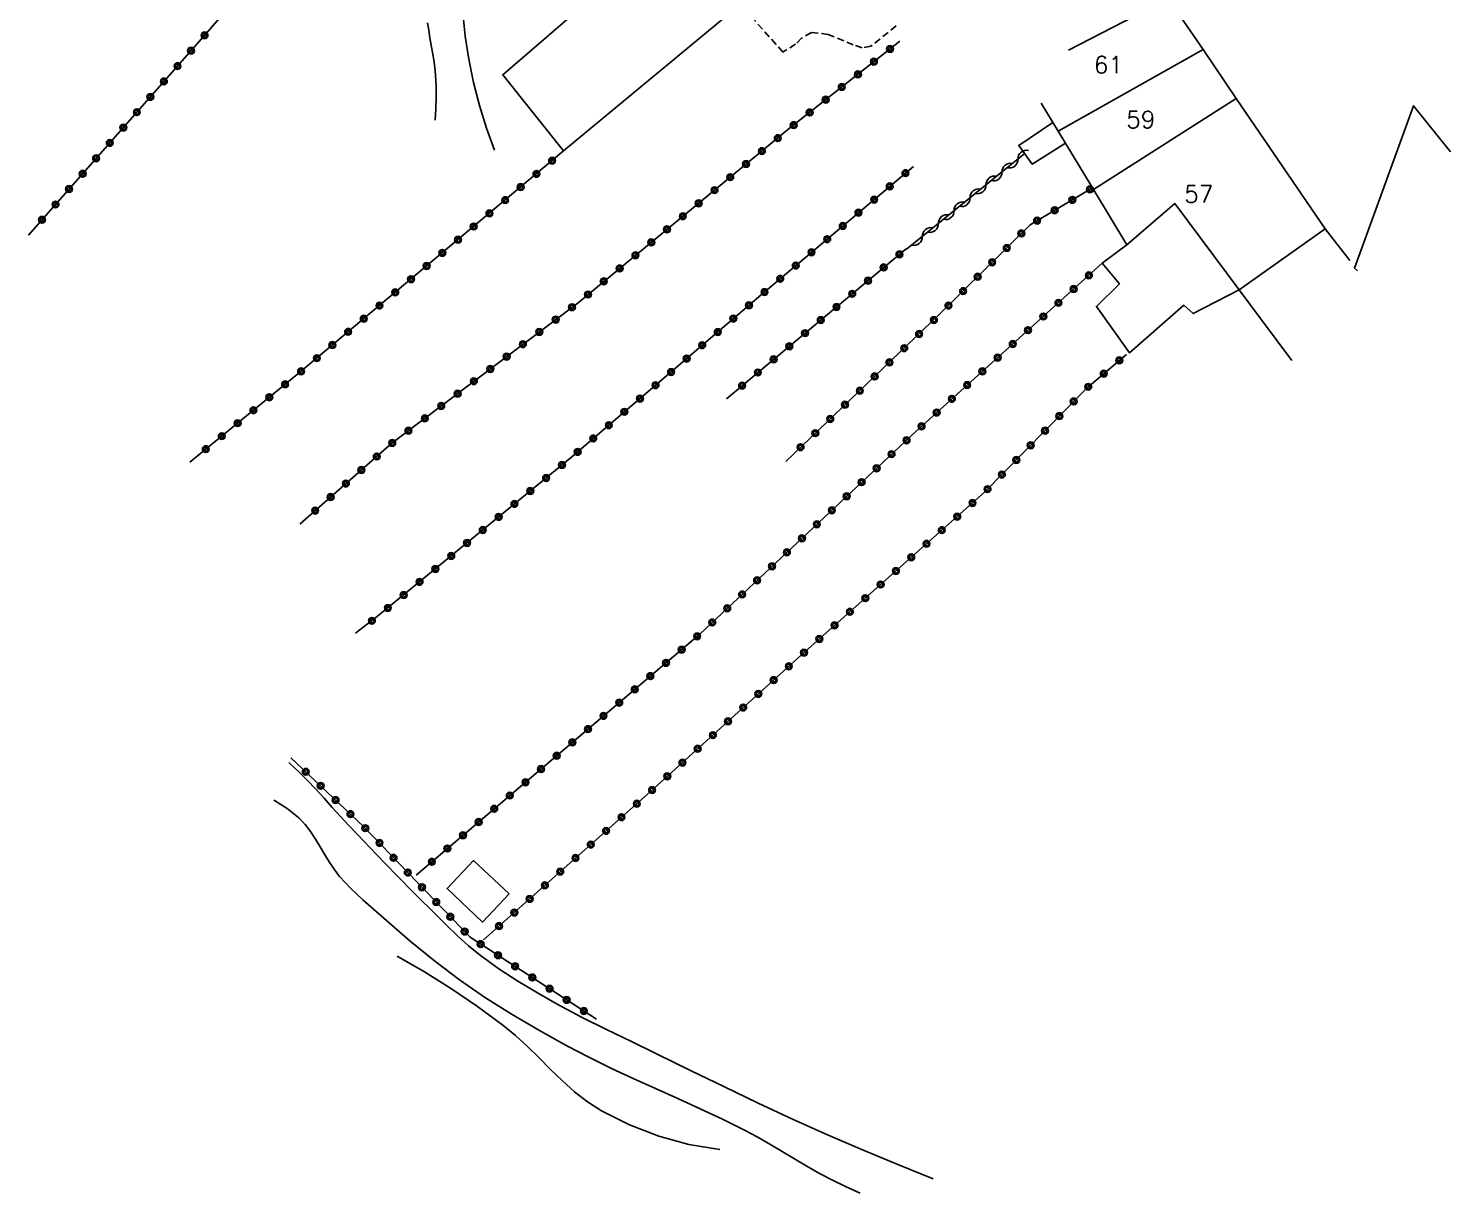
# Model space of a CAD drawing. Header units: millimetres. Extents: x 149000 to 150002, y 151999 to 153000.
# Drawn here: x 149726 to 149830.1, y 152290.7 to 152375.5 of the extents above; entities that cross this region are included whole.
import ezdxf
from ezdxf.enums import TextEntityAlignment as Align

# ---------------------------------------------------------------- set-up
doc = ezdxf.new("R2010")
doc.units = ezdxf.units.MM
doc.linetypes.add('DASHED', pattern=[0.75, 0.5, -0.25])
doc.layers.get('0').update_dxf_attribs({"linetype": 'CONTINUOUS'})
for name, color, linetype in [('W0071', 7, 'CONTINUOUS'), ('w0101', 7, 'CONTINUOUS'), ('W0104', 1, 'CONTINUOUS'), ('W0112', 1, 'DASHED'), ('w0300', 7, 'CONTINUOUS'), ('W0310', 3, 'CONTINUOUS'), ('w0323', 7, 'CONTINUOUS'), ('W0510', 5, 'CONTINUOUS'), ('W0991', 7, 'CONTINUOUS'), ('W1102', 7, 'CONTINUOUS')]:
    doc.layers.add(name, color=color, linetype=linetype)
doc.styles.get("Standard").update_dxf_attribs({"font": 'romans.shx', "width": 0.85})

# ---------------------------------------------------------------- blocks, each defined once
blk = doc.blocks.new('t323o')
at = {"color": 0, "linetype": 'Continuous'}
for radius in [0.25, 0.15]:
    blk.add_circle((0, 0), radius, dxfattribs=at)
blk = doc.blocks.new('t310o')
at = {"color": 0, "linetype": 'Continuous'}
for centre, start, end in [((-0.5, 0.38), 216.8699, 323.1304), ((0.5, -0.37), 36.8699, 143.1303)]:
    blk.add_arc(centre, 0.625, start, end, dxfattribs=at)

msp = doc.modelspace()

# ---------------------------------------------------------------- linework, layer by layer
at = {"layer": 'W0071'}
for points in [[(149755.73, 152368.78), (149755.79, 152369.61), (149755.82, 152370.44), (149755.81, 152371.27), (149755.77, 152372.09), (149755.72, 152372.64), (149755.64, 152373.19), (149755.55, 152373.73), (149755.45, 152374.27), (149755.35, 152374.81), (149755.26, 152375.36), (149755.17, 152375.9)], [(149757.76, 152376.64), (149757.93, 152374.93), (149758.19, 152373.23), (149758.54, 152371.54), (149758.98, 152369.86), (149759.5, 152368.2), (149760.09, 152366.57)]]:
    msp.add_lwpolyline(points, dxfattribs=at)
at = {"layer": 'w0101'}
for points in [[(149811.96, 152373.94), (149809.41, 152377.68), (149802.11, 152373.89)], [(149814.39, 152370.37), (149811.96, 152373.94)], [(149800.11, 152370.03), (149801.35, 152367.98)], [(149820.9, 152360.81), (149814.39, 152370.37)], [(149801.35, 152367.98), (149803.93, 152363.7)], [(149803.93, 152363.7), (149806.38, 152359.64), (149809.9, 152362.67), (149814.61, 152356.35)], [(149822.71, 152358.5), (149820.9, 152360.81)], [(149822.71, 152358.5), (149822.71, 152358.5)], [(149814.61, 152356.35), (149816.16, 152354.26)], [(149818.47, 152351.18), (149816.16, 152354.26)]]:
    msp.add_lwpolyline(points, dxfattribs=at)
at = {"layer": 'W0104'}
for points in [[(149786.67, 152384.8), (149777.17, 152376.58), (149777.17, 152376.49), (149765.14, 152366.52), (149760.68, 152372.1), (149772.36, 152382.17), (149772.36, 152382.2), (149782.01, 152390.45)], [(149761.15, 152312.12), (149758.55, 152314.57), (149756.61, 152312.52), (149759.21, 152310.07), (149761.15, 152312.12)]]:
    msp.add_lwpolyline(points, close=True, dxfattribs=at)
for points in [[(149830.08, 152366.45), (149827.38, 152369.83), (149823.06, 152357.93), (149823.26, 152357.74)], [(149800.97, 152368.61), (149798.47, 152366.92), (149799.45, 152365.55), (149801.88, 152367.09)], [(149814.61, 152356.35), (149811.23, 152354.61), (149810.56, 152355.22), (149806.58, 152351.74), (149804.15, 152355.14), (149805.84, 152356.8), (149804.58, 152358.3), (149806.48, 152359.73)]]:
    msp.add_lwpolyline(points, dxfattribs=at)
at = {"layer": 'W0112'}
msp.add_lwpolyline([(149789.48, 152375.67), (149787.64, 152374.2), (149786.99, 152374.07), (149786.34, 152374.3), (149784.52, 152375.05), (149783.28, 152375.2), (149782.57, 152374.77), (149782.13, 152374.34), (149781.2, 152373.76), (149777.99, 152377.36), (149780.48, 152379.54), (149782.55, 152380.33), (149784.39, 152381.66), (149787.57, 152384.39)], dxfattribs=at)
at = {"layer": 'w0300'}
msp.add_lwpolyline([(149776.58, 152293.41), (149774.32, 152293.79), (149772.11, 152294.4), (149769.97, 152295.22), (149767.92, 152296.25), (149766.9, 152296.9), (149765.94, 152297.64), (149765.05, 152298.44), (149764.19, 152299.27), (149763.35, 152300.12), (149762.5, 152300.95), (149761.62, 152301.76), (149760.7, 152302.51), (149758.83, 152303.88), (149756.92, 152305.17), (149754.96, 152306.41), (149752.96, 152307.57)], dxfattribs=at)
at = {"layer": 'W0310'}
msp.add_lwpolyline([(149798.84, 152366.29), (149790.24, 152359.32)], dxfattribs=at)
at = {"layer": 'w0323'}
for points in [[(149751.41, 152389.42), (149738.46, 152374.54), (149725.95, 152360.35)], [(149745.82, 152339.2), (149752.57, 152345.12), (149766.2, 152355.41), (149781.69, 152368.18), (149789.75, 152374.55)], [(149765.14, 152366.52), (149745.81, 152350.29), (149737.78, 152343.74)], [(149790.75, 152365.38), (149779.6, 152355.98), (149765.74, 152344.12), (149751.52, 152332.45), (149749.91, 152331.21)], [(149803.86, 152363.81), (149799.3, 152361.12), (149792.67, 152354.56), (149781.41, 152343.79)], [(149790.21, 152359.35), (149777.06, 152348.38)], [(149804.58, 152358.3), (149790.94, 152345.99), (149775.13, 152331.16), (149754.35, 152313.5)], [(149759.28, 152308.77), (149771.51, 152319.63), (149783.05, 152330.07), (149795.94, 152341.51), (149803.47, 152349.18), (149806.35, 152351.63)], [(149767.54, 152302.96), (149760.66, 152307.43), (149758.29, 152308.96), (149750.49, 152317.07), (149745.17, 152322.1)]]:
    msp.add_lwpolyline(points, dxfattribs=at)
at = {"layer": 'W0510'}
for points in [[(149792.2, 152291.26), (149789.6, 152292.31), (149787.02, 152293.39), (149784.45, 152294.5), (149781.9, 152295.64), (149779.39, 152296.8), (149776.91, 152297.99), (149774.43, 152299.2), (149771.95, 152300.42), (149770.12, 152301.31), (149768.28, 152302.19), (149766.46, 152303.1), (149764.66, 152304.06), (149763.22, 152304.89), (149761.79, 152305.75), (149760.4, 152306.65), (149759.05, 152307.62), (149758.18, 152308.33), (149757.35, 152309.09), (149756.55, 152309.87), (149755.75, 152310.65), (149754.29, 152312.08), (149752.86, 152313.54), (149751.45, 152315), (149750.04, 152316.48), (149749.42, 152317.13), (149748.81, 152317.79), (149748.2, 152318.46), (149747.6, 152319.13), (149746.99, 152319.79), (149746.37, 152320.45), (149745.73, 152321.09), (149745.08, 152321.71), (149745.03, 152321.75)], [(149743.92, 152319), (149743.97, 152318.97), (149744.91, 152318.39), (149745.76, 152317.69), (149746.21, 152317.21), (149746.61, 152316.69), (149746.98, 152316.14), (149747.31, 152315.58), (149747.64, 152315.03), (149747.98, 152314.47), (149748.34, 152313.93), (149748.73, 152313.41), (149749.14, 152312.96), (149749.56, 152312.53), (149750.01, 152312.11), (149750.45, 152311.7), (149752.16, 152310.17), (149753.9, 152308.67), (149755.68, 152307.22), (149757.52, 152305.84), (149759.42, 152304.53), (149761.38, 152303.3), (149763.37, 152302.13), (149765.38, 152301), (149766.98, 152300.17), (149768.59, 152299.38), (149770.23, 152298.62), (149771.87, 152297.88), (149773.51, 152297.15), (149775.14, 152296.4), (149776.77, 152295.63), (149778.38, 152294.83), (149779.31, 152294.33), (149780.23, 152293.8), (149781.14, 152293.27), (149782.05, 152292.72), (149782.96, 152292.19), (149783.88, 152291.66), (149784.82, 152291.17), (149785.77, 152290.7), (149786.86, 152290.22)]]:
    msp.add_lwpolyline(points, dxfattribs=at)
at = {"layer": 'W1102'}
for points in [[(149801.35, 152367.98), (149811.96, 152373.94)], [(149803.93, 152363.7), (149814.39, 152370.37)], [(149814.61, 152356.35), (149820.9, 152360.81)]]:
    msp.add_lwpolyline(points, dxfattribs=at)

# ---------------------------------------------------------------- block references
at = {"layer": 'W0310', "rotation": 219.0049788554546}
for p in [(149798.4, 152365.93), (149797.23, 152364.98), (149796.06, 152364.04), (149794.9, 152363.1), (149793.73, 152362.15), (149792.57, 152361.21), (149791.4, 152360.26)]:
    msp.add_blockref('t310o', p, dxfattribs=at)
at = {"layer": 'w0323'}
for p, rotation in [((149738.85, 152374.98), 228.9730935136972), ((149737.86, 152373.86), 228.5975572210928), ((149789.04, 152373.99), 38.28802303011533), ((149736.87, 152372.73), 228.5975572210928), ((149787.86, 152373.06), 38.28802303011533), ((149735.87, 152371.61), 228.5975572210928), ((149786.69, 152372.13), 38.28802303011533), ((149734.88, 152370.48), 228.5975572210928), ((149785.51, 152371.2), 38.28802303011533), ((149733.89, 152369.36), 228.5975572210928), ((149783.16, 152369.34), 38.28802303011533), ((149784.33, 152370.27), 38.28802303011533), ((149781.98, 152368.41), 38.28802303011533), ((149732.9, 152368.23), 228.5975572210928), ((149780.82, 152367.46), 39.50304026197551), ((149731.91, 152367.11), 228.5975572210928), ((149779.66, 152366.51), 39.50304026197551), ((149730.91, 152365.98), 228.5975572210928), ((149764.3, 152365.81), 219.9938990137636), ((149778.5, 152365.56), 39.50304026197551), ((149729.92, 152364.85), 228.5975572210928), ((149763.15, 152364.84), 219.9938990137636), ((149777.34, 152364.6), 39.50304026197551), ((149790.17, 152364.9), 220.1395530513818), ((149728.93, 152363.73), 228.5975572210928), ((149762, 152363.88), 219.9938990137636), ((149776.19, 152363.65), 39.50304026197551), ((149789.02, 152363.93), 220.1395530513818), ((149803.68, 152363.71), 210.5872674942996), ((149727.94, 152362.6), 228.5975572210928), ((149760.86, 152362.92), 219.9938990137636), ((149775.03, 152362.69), 39.50304026197551), ((149787.88, 152362.96), 220.1395530513818), ((149801.1, 152362.18), 210.5872674942996), ((149802.39, 152362.94), 210.5872674942996), ((149726.95, 152361.48), 228.5975572210928), ((149758.56, 152360.99), 219.9938990137636), ((149759.71, 152361.95), 219.9938990137636), ((149773.87, 152361.74), 39.50304026197551), ((149785.58, 152361.03), 220.1395530513818), ((149786.73, 152362), 220.1395530513818), ((149799.81, 152361.42), 210.5872674942996), ((149757.41, 152360.02), 219.9938990137636), ((149772.71, 152360.78), 39.50304026197551), ((149784.44, 152360.06), 220.1395530513818), ((149798.66, 152360.48), 224.6958390043316), ((149756.26, 152359.06), 219.9938990137636), ((149771.56, 152359.83), 39.50304026197551), ((149783.29, 152359.1), 220.1395530513818), ((149789.73, 152358.95), 219.8402700999474), ((149797.59, 152359.42), 224.6958390043316), ((149755.11, 152358.1), 219.9938990137636), ((149769.24, 152357.92), 39.50304026197551), ((149770.4, 152358.88), 39.50304026197551), ((149782.14, 152358.13), 220.1395530513818), ((149788.58, 152357.99), 219.8402700999474), ((149796.52, 152358.37), 224.6958390043316), ((149753.96, 152357.13), 219.9938990137636), ((149768.08, 152356.97), 39.50304026197551), ((149781, 152357.16), 220.1395530513818), ((149787.43, 152357.02), 219.8402700999474), ((149795.46, 152357.31), 224.6958390043316), ((149803.6, 152357.41), 222.0488577175511), ((149752.81, 152356.17), 219.9938990137636), ((149766.93, 152356.01), 39.50304026197551), ((149779.85, 152356.19), 220.1395530513818), ((149786.27, 152356.06), 219.8402700999474), ((149794.39, 152356.26), 224.6958390043316), ((149802.49, 152356.41), 222.0488577175511), ((149751.66, 152355.2), 219.9938990137636), ((149765.76, 152355.08), 37.05505319634928), ((149778.71, 152355.22), 220.5580497285626), ((149785.12, 152355.1), 219.8402700999474), ((149793.32, 152355.2), 224.6958390043316), ((149801.37, 152355.4), 222.0488577175511), ((149750.51, 152354.24), 219.9938990137636), ((149764.56, 152354.17), 37.05505319634928), ((149777.57, 152354.25), 220.5580497285626), ((149783.97, 152354.14), 219.8402700999474), ((149792.25, 152354.15), 223.6975157395173), ((149800.26, 152354.4), 222.0488577175511), ((149749.36, 152353.28), 219.9938990137636), ((149763.36, 152353.27), 37.05505319634928), ((149776.43, 152353.27), 220.5580497285626), ((149782.82, 152353.18), 219.8402700999474), ((149791.17, 152353.12), 223.6975157395173), ((149799.14, 152353.4), 222.0488577175511), ((149748.21, 152352.31), 219.9938990137636), ((149762.16, 152352.37), 37.05505319634928), ((149775.29, 152352.3), 220.5580497285626), ((149781.67, 152352.22), 219.8402700999474), ((149790.08, 152352.08), 223.6975157395173), ((149798.03, 152352.39), 222.0488577175511), ((149747.07, 152351.35), 219.9938990137636), ((149759.77, 152350.56), 37.05505319634928), ((149760.97, 152351.46), 37.05505319634928), ((149774.15, 152351.32), 220.5580497285626), ((149780.52, 152351.26), 219.8402700999474), ((149789, 152351.04), 223.6975157395173), ((149796.92, 152351.39), 222.0488577175511), ((149805.83, 152351.19), 40.38417899096672), ((149745.92, 152350.38), 219.9938990137636), ((149758.57, 152349.66), 37.05505319634928), ((149773.01, 152350.34), 220.5580497285626), ((149779.36, 152350.3), 219.8402700999474), ((149787.91, 152350.01), 223.6975157395173), ((149795.8, 152350.38), 222.0488577175511), ((149804.69, 152350.22), 40.38417899096672), ((149743.59, 152348.49), 219.2122027695557), ((149744.75, 152349.43), 219.2122027695557), ((149757.38, 152348.75), 37.05505319634928), ((149771.87, 152349.37), 220.5580497285626), ((149778.21, 152349.34), 219.8402700999474), ((149786.83, 152348.97), 223.6975157395173), ((149794.69, 152349.38), 222.0488577175511), ((149803.55, 152349.25), 40.38417899096672), ((149742.43, 152347.54), 219.2122027695557), ((149756.18, 152347.85), 37.05505319634928), ((149770.73, 152348.39), 220.5580497285626), ((149785.74, 152347.94), 223.6975157395173), ((149793.57, 152348.37), 222.0488577175511), ((149802.49, 152348.18), 45.49375444466474), ((149741.27, 152346.59), 219.2122027695557), ((149754.98, 152346.94), 37.05505319634928), ((149768.45, 152346.44), 220.5580497285626), ((149769.59, 152347.42), 220.5580497285626), ((149784.66, 152346.9), 223.6975157395173), ((149792.46, 152347.37), 222.0488577175511), ((149801.44, 152347.11), 45.49375444466474), ((149740.11, 152345.64), 219.2122027695557), ((149753.78, 152346.04), 37.05505319634928), ((149767.31, 152345.47), 220.5580497285626), ((149783.57, 152345.86), 223.6975157395173), ((149790.25, 152345.34), 223.1740782116155), ((149791.35, 152346.36), 222.0488577175511), ((149800.39, 152346.04), 45.49375444466474), ((149738.94, 152344.69), 219.2122027695557), ((149752.59, 152345.14), 37.05505319634928), ((149766.17, 152344.49), 220.5580497285626), ((149782.49, 152344.83), 223.6975157395173), ((149789.15, 152344.32), 223.1740782116155), ((149799.34, 152344.97), 45.49375444466474), ((149751.46, 152344.15), 41.28192229452379), ((149765.02, 152343.53), 219.3803709076466), ((149788.06, 152343.29), 223.1740782116155), ((149798.29, 152343.9), 45.49375444466474), ((149750.33, 152343.16), 41.28192229452379), ((149763.86, 152342.58), 219.3803709076466), ((149786.96, 152342.27), 223.1740782116155), ((149797.23, 152342.83), 45.49375444466474), ((149748.08, 152341.18), 41.28192229452379), ((149749.2, 152342.17), 41.28192229452379), ((149762.7, 152341.63), 219.3803709076466), ((149785.87, 152341.24), 223.1740782116155), ((149796.18, 152341.76), 45.49375444466474), ((149746.95, 152340.19), 41.28192229452379), ((149761.54, 152340.68), 219.3803709076466), ((149784.78, 152340.21), 223.1740782116155), ((149795.08, 152340.75), 41.60012315419925), ((149760.38, 152339.73), 219.3803709076466), ((149783.68, 152339.19), 223.1740782116155), ((149793.96, 152339.75), 41.60012315419925), ((149759.22, 152338.77), 219.3803709076466), ((149782.59, 152338.16), 223.1740782116155), ((149792.83, 152338.76), 41.60012315419925), ((149758.07, 152337.82), 219.3803709076466), ((149781.49, 152337.13), 223.1740782116155), ((149791.71, 152337.76), 41.60012315419925), ((149756.91, 152336.87), 219.3803709076466), ((149780.4, 152336.11), 223.1740782116155), ((149790.59, 152336.77), 41.60012315419925), ((149754.59, 152334.97), 219.3803709076466), ((149755.75, 152335.92), 219.3803709076466), ((149779.31, 152335.08), 223.1740782116155), ((149789.47, 152335.77), 41.60012315419925), ((149753.43, 152334.01), 219.3803709076466), ((149778.21, 152334.05), 223.1740782116155), ((149788.35, 152334.78), 41.60012315419925), ((149752.27, 152333.06), 219.3803709076466), ((149777.12, 152333.03), 223.1740782116155), ((149787.23, 152333.78), 41.60012315419925), ((149751.1, 152332.12), 217.6441033221707), ((149776.02, 152332), 223.1740782116155), ((149786.1, 152332.78), 41.60012315419925), ((149774.92, 152330.99), 220.3503678244005), ((149783.86, 152330.79), 41.60012315419925), ((149784.98, 152331.79), 41.60012315419925), ((149773.78, 152330.01), 220.3503678244005), ((149782.74, 152329.79), 42.13746475687914), ((149772.64, 152329.04), 220.3503678244005), ((149781.63, 152328.79), 42.13746475687914), ((149771.49, 152328.07), 220.3503678244005), ((149780.52, 152327.78), 42.13746475687914), ((149770.35, 152327.1), 220.3503678244005), ((149779.4, 152326.77), 42.13746475687914), ((149769.21, 152326.13), 220.3503678244005), ((149778.29, 152325.77), 42.13746475687914), ((149768.06, 152325.16), 220.3503678244005), ((149777.18, 152324.76), 42.13746475687914), ((149766.92, 152324.19), 220.3503678244005), ((149776.07, 152323.75), 42.13746475687914), ((149765.78, 152323.22), 220.3503678244005), ((149774.95, 152322.75), 42.13746475687914), ((149764.63, 152322.24), 220.3503678244005), ((149773.84, 152321.74), 42.13746475687914), ((149746.26, 152321.07), 136.5882713753978), ((149763.49, 152321.27), 220.3503678244005), ((149772.73, 152320.74), 42.13746475687914), ((149747.35, 152320.04), 136.5882713753978), ((149761.2, 152319.33), 220.3503678244005), ((149762.35, 152320.3), 220.3503678244005), ((149771.62, 152319.73), 42.13746475687914), ((149748.44, 152319), 136.5882713753978), ((149760.06, 152318.36), 220.3503678244005), ((149770.5, 152318.73), 41.61986846685593), ((149749.53, 152317.97), 136.5882713753978), ((149758.92, 152317.39), 220.3503678244005), ((149769.38, 152317.74), 41.61986846685593), ((149750.62, 152316.94), 133.8769795213921), ((149757.77, 152316.42), 220.3503678244005), ((149768.25, 152316.74), 41.61986846685593), ((149751.66, 152315.86), 133.8769795213921), ((149756.63, 152315.45), 220.3503678244005), ((149767.13, 152315.74), 41.61986846685593), ((149752.69, 152314.77), 133.8769795213921), ((149755.49, 152314.48), 220.3503678244005), ((149766.01, 152314.75), 41.61986846685593), ((149753.73, 152313.69), 133.8769795213921), ((149764.89, 152313.75), 41.61986846685593), ((149754.77, 152312.61), 133.8769795213921), ((149763.77, 152312.75), 41.61986846685593), ((149755.81, 152311.53), 133.8769795213921), ((149762.65, 152311.76), 41.61986846685593), ((149756.85, 152310.45), 133.8769795213921), ((149761.53, 152310.76), 41.61986846685593), ((149757.89, 152309.37), 133.8769795213921), ((149760.41, 152309.77), 41.61986846685593), ((149759.07, 152308.45), 147.2354339097135), ((149760.33, 152307.64), 147.2354339097135), ((149761.59, 152306.83), 146.9816920446848), ((149762.85, 152306.01), 146.9816920446848), ((149764.11, 152305.19), 146.9816920446848), ((149765.36, 152304.37), 146.9816920446848), ((149766.62, 152303.56), 146.9816920446848)]:
    msp.add_blockref('t323o', p, dxfattribs=dict(at, rotation=rotation))

# ---------------------------------------------------------------- texts
at = {"layer": 'W0991'}
for s, p in [('61', (149805.03, 152372.83)), ('59', (149807.4, 152368.82)), ('57', (149811.65, 152363.36))]:
    msp.add_text(s, height=1.25, dxfattribs=at).set_placement(p, align=Align.MIDDLE_CENTER)

doc.saveas('drawing.dxf')
